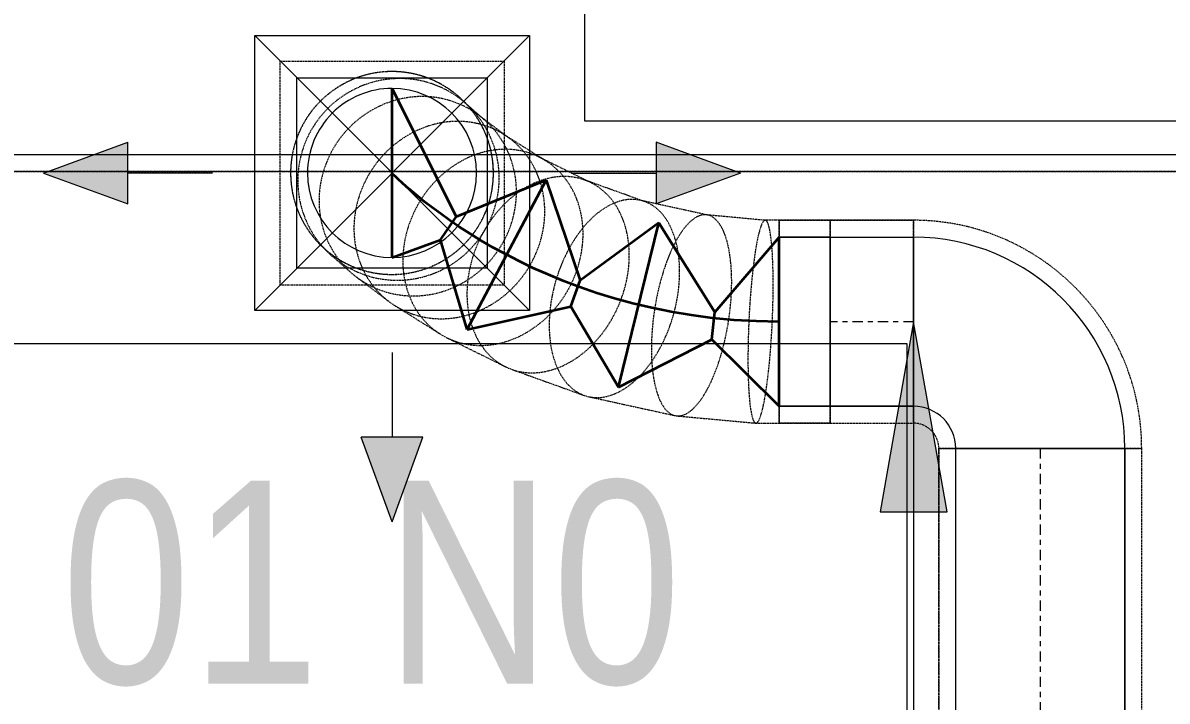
# Model space of a CAD drawing. Header units: inches. Extents: x -83664 to 20107, y -47222 to 19398.
# Drawn here: x -14384 to -13030, y -20916 to -20114 of the extents above; entities that cross this region are included whole.
import ezdxf

# ---------------------------------------------------------------- set-up
doc = ezdxf.new("R2010")
doc.units = ezdxf.units.IN
doc.header["$MEASUREMENT"] = 0
doc.linetypes.add('Center', pattern=[29.999999, 12, -6, 6, -6])
doc.linetypes.add('Hidden 0_50', pattern=[1.0584, 0.5292, -0.5292])
for name, color, linetype, lineweight in [('A-DETL-GENF', 7, 'Continuous', 9), ('G-ANNO-TEXT', 7, 'Continuous', 9), ('M-HVAC-CDFF', 7, 'Continuous', 9), ('M-HVAC-DUCT-CNTR', 7, 'Center', 9), ('M-HVAC-DUCT-IDEN', 7, 'Continuous', 18)]:
    doc.layers.add(name, color=color, linetype=linetype, lineweight=lineweight)
doc.layers.add('M-HVAC-DUCT', color=7, linetype='Continuous', lineweight=9, true_color=0xffe97f)
doc.layers.add('M-HVAC-DUCT-PATT', color=7, linetype='Continuous', lineweight=35, true_color=0x007f00)
doc.styles.add('Arial Narrow_21', font='ARIALN.TTF', dxfattribs={"height": 240})

# ---------------------------------------------------------------- blocks, each defined once
blk = doc.blocks.new('GCE-AT-Supply Air Rectangular Diffuser - 225x225-V55-FIRST FLOOR AC CONDITIONING LAYOUT - PART A')
at = {"layer": 'A-DETL-GENF', "true_color": 0xff7f00}
for points in [[(36.4, 312.5), (0, 412.5), (-36.4, 312.5)], [(-312.5, 36.4), (-412.5, 0), (-312.5, -36.4)], [(412.5, 0), (312.5, 36.4), (312.5, -36.4), (338.5, -26.9)], [(36.4, -312.5), (-36.4, -312.5), (0, -412.5)]]:
    blk.add_hatch(color=30, dxfattribs=at).paths.add_polyline_path(points)
at = {"layer": 'A-DETL-GENF', "color": 30, "true_color": 0xff7f00}
for p, q in [((0, 412.5), (-36.4, 312.5)), ((0, 412.5), (36.4, 312.5)), ((-36.4, 312.5), (36.4, 312.5)), ((0, 212.5), (0, 312.5)), ((-162.5, -162.5), (162.5, 162.5)), ((-162.5, 162.5), (162.5, -162.5)), ((-162.5, -162.5), (-162.5, 162.5)), ((-162.5, 162.5), (162.5, 162.5)), ((162.5, 162.5), (162.5, -162.5)), ((-412.5, 0), (-312.5, 36.4)), ((-312.5, -36.4), (-312.5, 36.4)), ((312.5, 36.4), (312.5, -36.4)), ((412.5, 0), (312.5, 36.4)), ((212.5, 0), (312.5, 0)), ((-412.5, 0), (-312.5, -36.4)), ((-212.5, 0), (-312.5, 0)), ((412.5, 0), (312.5, -36.4)), ((162.5, -162.5), (-162.5, -162.5)), ((0, -212.5), (0, -312.5)), ((36.4, -312.5), (-36.4, -312.5)), ((0, -412.5), (-36.4, -312.5)), ((0, -412.5), (36.4, -312.5))]:
    blk.add_line(p, q, dxfattribs=at)
blk = doc.blocks.new('M_Rectangular Elbow - Radius - 0_75 W-V33-FIRST FLOOR AC CONDITIONING LAYOUT - PART A')
at = {"layer": 'M-HVAC-DUCT', "color": 30, "true_color": 0xff7f00}
for p, q in [((-100, 150), (100, 150)), ((100, 150), (-100, 150)), ((-150, 100), (-150, -100)), ((-150, -100), (-150, 100))]:
    blk.add_line(p, q, dxfattribs=at)
for radius in [50, 50, 250, 250]:
    blk.add_arc((-150, 150), radius, 270, 0, dxfattribs=at)
blk = doc.blocks.new('M_Rectangular to Round Transition - Angle - 45 Degree-7600566-FIRST FLOOR AC CONDITIONING LAYOUT - PART A')
at = {"layer": 'M-HVAC-DUCT', "color": 30, "true_color": 0xff7f00}
for p, q in [((0, 100), (60.4, 100)), ((60.4, 100), (0, 100)), ((0, 100), (0, -100)), ((0, -100), (0, 100)), ((60.4, 0), (60.4, 100)), ((60.4, 0), (60.4, 100)), ((60.4, -100), (60.4, 0)), ((60.4, -100), (60.4, 0)), ((0, -100), (60.4, -100)), ((60.4, -100), (0, -100))]:
    blk.add_line(p, q, dxfattribs=at)
blk = doc.blocks.new('M_Rectangular to Round Transition - Angle - 45 Degree-7598641-FIRST FLOOR AC CONDITIONING LAYOUT - PART A')
at = {"layer": 'M-HVAC-DUCT', "color": 30, "true_color": 0xff7f00}
for p, q in [((98623.4, 55249.6), (98623.4, 55474.6)), ((98623.4, 55474.6), (98848.4, 55474.6)), ((98848.4, 55474.6), (98848.4, 55249.6)), ((98848.4, 55249.6), (98623.4, 55249.6))]:
    blk.add_line(p, q, dxfattribs=at)
for start, end in [(90, 180), (0, 90), (180, 270), (270, 0)]:
    blk.add_arc((98735.9, 55362.1), 100, start, end, dxfattribs=at)
blk = doc.blocks.new('TEMW-SMBZ-HO-BM-HVAC-00002_rvt-1-FIRST FLOOR AC CONDITIONING LAYOUT - PART A')
at = {"layer": 'M-HVAC-DUCT', "color": 30, "linetype": 'Hidden 0_50', "true_color": 0xff7f00}
for p, q in [((137376.9, 77948.5), (137376.9, 78213.5)), ((137376.9, 78213.5), (137641.9, 78213.5)), ((137641.9, 78213.5), (137641.9, 77948.5)), ((137601.1, 78159.1), (137593.4, 78166.6)), ((137618.6, 78144.1), (137596.1, 78163.7)), ((137648.8, 78121.7), (137612.4, 78149.1)), ((137691.1, 78095.6), (137641.7, 78126.6)), ((137744.7, 78069.6), (137683.5, 78099.8)), ((136649.7, 78082.7), (156096, 78082.7)), ((156096, 78082.7), (136649.7, 78082.7)), ((137808.4, 78047.2), (137737.4, 78072.7)), ((137883.2, 78031.2), (137803, 78048.7)), ((137951.1, 78025), (137881.2, 78031.5)), ((137967.3, 78025.1), (137950.9, 78025.1)), ((137967.3, 77785.1), (137967.3, 78025.1)), ((137967.3, 77785.1), (137967.3, 78025.1)), ((138027.7, 78025.1), (137967.3, 78025.1)), ((137967.3, 78025.1), (138027.7, 78025.1)), ((137967.3, 78025.1), (137967.3, 77905.1)), ((137967.3, 78025.1), (137967.3, 77905.1)), ((138027.7, 78025.1), (138027.7, 77785.1)), ((138027.7, 77785.1), (138027.7, 78025.1)), ((138126.4, 78025.1), (138027.7, 78025.1)), ((138027.7, 78025.1), (138126.4, 78025.1)), ((138027.7, 78025.1), (138027.7, 77785.1)), ((138027.7, 77785.1), (138027.7, 78025.1)), ((138126.4, 78025.1), (138126.4, 77785.1)), ((138126.4, 77785.1), (138126.4, 78025.1)), ((138126.4, 78025.1), (138126.4, 77785.1)), ((138126.4, 77785.1), (138126.4, 78025.1)), ((137425.3, 77995.4), (137433, 77987.8)), ((137438, 77983.2), (137461.1, 77963)), ((137467.3, 77957.9), (137505.7, 77929)), ((137641.9, 77948.5), (137376.9, 77948.5)), ((137512.8, 77924.1), (137566.5, 77890.5)), ((137967.3, 77905.1), (137967.3, 77785.1)), ((137967.3, 77905.1), (137967.3, 77785.1)), ((137574.1, 77886.2), (137643.5, 77851.9)), ((137650.7, 77848.8), (137736.7, 77817.9)), ((137742.1, 77816.4), (137844.4, 77794)), ((137846.4, 77793.7), (137939.8, 77785.1)), ((137940, 77785.1), (137967.3, 77785.1)), ((138027.7, 77785.1), (137967.3, 77785.1)), ((137967.3, 77785.1), (138027.7, 77785.1)), ((138027.7, 77785.1), (138126.4, 77785.1)), ((138027.7, 77785.1), (138126.4, 77785.1)), ((138156.4, 77755.1), (138396.4, 77755.1)), ((138396.4, 77755.1), (138156.4, 77755.1)), ((138156.4, 77755.1), (138156.4, 75993.5)), ((138156.4, 75993.5), (138156.4, 77755.1)), ((138156.4, 77755.1), (138396.4, 77755.1)), ((138396.4, 77755.1), (138156.4, 77755.1)), ((138396.4, 75993.5), (138396.4, 77755.1)), ((138396.4, 75993.5), (138396.4, 77755.1))]:
    blk.add_line(p, q, dxfattribs=at)
at = {"layer": 'M-HVAC-DUCT', "color": 30, "true_color": 0xff7f00}
for p, q in [((156096, 78102.7), (136649.7, 78102.7)), ((156096, 78102.7), (136649.7, 78102.7)), ((138027.7, 77805.1), (138027.7, 78005.1)), ((138027.7, 78005.1), (138027.7, 77805.1)), ((138027.7, 78005.1), (138126.4, 78005.1)), ((138027.7, 78005.1), (138126.4, 78005.1)), ((138126.4, 77805.1), (138126.4, 78005.1)), ((138126.4, 78005.1), (138126.4, 77805.1)), ((138126.4, 77805.1), (138027.7, 77805.1)), ((138027.7, 77805.1), (138126.4, 77805.1)), ((138376.4, 77755.1), (138176.4, 77755.1)), ((138176.4, 77755.1), (138376.4, 77755.1)), ((138176.4, 75993.5), (138176.4, 77755.1)), ((138176.4, 75993.5), (138176.4, 77755.1)), ((138376.4, 77755.1), (138376.4, 75993.5)), ((138376.4, 75993.5), (138376.4, 77755.1))]:
    blk.add_line(p, q, dxfattribs=at)
at = {"layer": 'M-HVAC-DUCT', "color": 30, "linetype": 'Hidden 0_50', "true_color": 0xff7f00}
for centre, radius, start, end in [((137509.4, 78081), 120, 74.8319, 254.8319), ((137509.4, 78081), 120, 90, 180), ((137509.4, 78081), 120, 0, 90), ((137509.4, 78081), 120, 254.8319, 74.8319), ((137509.4, 78081), 120, 180, 270), ((137509.4, 78081), 120, 270, 0), ((138126.4, 77755.1), 270, 0, 90), ((138126.4, 77755.1), 270, 0, 90), ((138126.4, 77755.1), 30, 0, 90), ((138126.4, 77755.1), 30, 0, 90)]:
    blk.add_arc(centre, radius, start, end, dxfattribs=at)
for points in [[(137540.7, 78196.9), (137530.6, 78199.6), (137509.7, 78202.4), (137478.3, 78198.4), (137449, 78186.3), (137423.8, 78167.1), (137404.4, 78142), (137392.2, 78112.8), (137388, 78081.4), (137392, 78050), (137404.1, 78020.7), (137423.3, 77995.5), (137448.4, 77976.1), (137467.8, 77968), (137478, 77965.2)], [(137548.9, 78188.8), (137538.9, 78191.5), (137518.1, 78194.1), (137486.9, 78189.9), (137457.7, 78177.7), (137432.6, 78158.5), (137413.2, 78133.4), (137400.9, 78104.3), (137396.5, 78073), (137400.3, 78041.8), (137412.1, 78012.7), (137431, 77987.8), (137455.8, 77968.7), (137475.2, 77960.8), (137485.2, 77958.1)], [(137478, 77965.2), (137488.1, 77962.5), (137509, 77959.7), (137540.4, 77963.7), (137569.7, 77975.7), (137594.9, 77995), (137614.3, 78020), (137626.5, 78049.3), (137630.7, 78080.7), (137626.7, 78112.1), (137614.6, 78141.4), (137595.4, 78166.6), (137570.3, 78186), (137550.9, 78194.1), (137540.7, 78196.9)], [(137485.2, 77958.1), (137495.2, 77955.5), (137516, 77952.8), (137547.2, 77957), (137576.4, 77969.2), (137601.5, 77988.5), (137620.9, 78013.5), (137633.2, 78042.7), (137637.6, 78073.9), (137633.8, 78105.1), (137622, 78134.2), (137603.1, 78159.1), (137578.3, 78178.2), (137558.9, 78186.2), (137548.9, 78188.8)], [(137572.7, 78168.1), (137562.9, 78170.5), (137542.6, 78172.8), (137511.9, 78168), (137483.1, 78155.5), (137458.2, 78136), (137438.9, 78110.9), (137426.5, 78081.9), (137421.7, 78050.9), (137425, 78020.2), (137436.2, 77991.7), (137454.4, 77967.4), (137478.4, 77949), (137497.2, 77941.5), (137507, 77939)], [(137507, 77939), (137516.8, 77936.6), (137537.1, 77934.3), (137567.8, 77939), (137596.5, 77951.6), (137621.4, 77971.1), (137640.8, 77996.2), (137653.2, 78025.2), (137658, 78056.1), (137654.6, 78086.9), (137643.5, 78115.4), (137625.3, 78139.7), (137601.3, 78158.1), (137582.4, 78165.6), (137572.7, 78168.1)], [(137610.7, 78139.4), (137601.3, 78141.6), (137581.7, 78143.3), (137552, 78137.8), (137524.1, 78124.7), (137499.7, 78104.8), (137480.7, 78079.5), (137468.2, 78050.5), (137463.1, 78019.7), (137465.9, 77989.4), (137476.2, 77961.5), (137493.4, 77938), (137516.3, 77920.4), (137534.4, 77913.5), (137543.8, 77911.3)], [(137543.8, 77911.3), (137553.2, 77909.1), (137572.8, 77907.4), (137602.5, 77912.9), (137630.4, 77926), (137654.8, 77945.9), (137673.8, 77971.3), (137686.3, 78000.2), (137691.4, 78031), (137688.6, 78061.3), (137678.3, 78089.2), (137661.1, 78112.7), (137638.2, 78130.3), (137620.1, 78137.2), (137610.7, 78139.4)], [(137662.1, 78107.2), (137653.2, 78109), (137634.8, 78110), (137606.7, 78103.5), (137580.1, 78089.5), (137556.9, 78069), (137538.5, 78043.2), (137526.3, 78014), (137521.1, 77983.4), (137523.2, 77953.5), (137532.5, 77926.2), (137548.4, 77903.5), (137569.8, 77886.9), (137586.7, 77880.7), (137595.5, 77878.9)], [(137595.5, 77878.9), (137604.4, 77877.1), (137622.8, 77876.1), (137650.9, 77882.5), (137677.5, 77896.6), (137700.8, 77917.1), (137719.1, 77942.9), (137731.3, 77972.1), (137736.5, 78002.7), (137734.4, 78032.6), (137725.1, 78059.8), (137709.2, 78082.5), (137687.9, 78099.1), (137670.9, 78105.4), (137662.1, 78107.2)], [(137725.5, 78075.8), (137717.6, 78077.2), (137701, 78077.2), (137675.7, 78069.4), (137651.6, 78054.1), (137630.5, 78032.5), (137613.6, 78006), (137602.3, 77976.4), (137597.2, 77945.8), (137598.7, 77916.1), (137606.7, 77889.5), (137620.6, 77867.8), (137639.6, 77852.4), (137654.7, 77847), (137662.6, 77845.7)], [(137662.6, 77845.7), (137670.6, 77844.3), (137687.1, 77844.3), (137712.4, 77852.1), (137736.5, 77867.3), (137757.7, 77888.9), (137774.5, 77915.4), (137785.9, 77945), (137791, 77975.7), (137789.5, 78005.3), (137781.5, 78031.9), (137767.5, 78053.7), (137748.5, 78069.1), (137733.5, 78074.4), (137725.5, 78075.8)], [(137799, 78049.4), (137792.6, 78050.2), (137779.4, 78049.1), (137759, 78039.5), (137739.6, 78022.5), (137722.4, 77999.5), (137708.6, 77971.9), (137699.2, 77941.6), (137694.8, 77910.7), (137695.6, 77881.3), (137701.8, 77855.4), (137712.7, 77834.7), (137727.8, 77820.7), (137739.8, 77816.5), (137746.1, 77815.7)], [(137746.1, 77815.7), (137752.5, 77814.9), (137765.7, 77816), (137786.1, 77825.6), (137805.5, 77842.5), (137822.7, 77865.6), (137836.5, 77893.2), (137845.9, 77923.5), (137850.3, 77954.4), (137849.4, 77983.8), (137843.3, 78009.7), (137832.4, 78030.4), (137817.3, 78044.4), (137805.3, 78048.6), (137799, 78049.4)], [(137880.7, 78031.6), (137876.8, 78031.8), (137868.7, 78029.6), (137856.2, 78018.2), (137844.1, 77999.7), (137833.5, 77975.2), (137824.8, 77946.5), (137818.9, 77915.5), (137816, 77884.2), (137816.3, 77854.9), (137819.9, 77829.6), (137826.5, 77809.9), (137835.6, 77797.1), (137842.9, 77793.9), (137846.8, 77793.7)], [(137846.8, 77793.7), (137850.8, 77793.4), (137858.8, 77795.7), (137871.4, 77807), (137883.4, 77825.5), (137894.1, 77850), (137902.7, 77878.7), (137908.7, 77909.8), (137911.6, 77941), (137911.2, 77970.3), (137907.6, 77995.7), (137901.1, 78015.4), (137891.9, 78028.1), (137884.6, 78031.3), (137880.7, 78031.6)], [(137950.9, 78025.1), (137949.7, 78025.1), (137947.2, 78022.3), (137943.2, 78010.2), (137939.4, 77990.9), (137936.1, 77965.7), (137933.3, 77936.5), (137931.4, 77905.1), (137930.5, 77873.6), (137930.5, 77844.4), (137931.6, 77819.2), (137933.6, 77799.9), (137936.5, 77787.8), (137938.8, 77785.1), (137940, 77785.1)], [(137940, 77785.1), (137941.2, 77785.1), (137943.7, 77787.8), (137947.7, 77799.9), (137951.5, 77819.2), (137954.9, 77844.4), (137957.6, 77873.6), (137959.5, 77905.1), (137960.5, 77936.5), (137960.4, 77965.7), (137959.3, 77990.9), (137957.3, 78010.2), (137954.4, 78022.3), (137952.2, 78025.1), (137950.9, 78025.1)]]:
    blk.add_open_spline(points, degree=3, dxfattribs=at)
at = {"layer": 'M-HVAC-DUCT-CNTR', "color": 30, "true_color": 0xff7f00}
for p, q in [((138126.4, 77905.1), (138027.7, 77905.1)), ((138276.4, 77755.1), (138276.4, 75993.5))]:
    blk.add_line(p, q, dxfattribs=at)
at = {"layer": 'M-HVAC-DUCT-CNTR', "color": 30, "linetype": 'Continuous', "lineweight": 35, "true_color": 0xff7f00}
blk.add_open_spline([(137967.3, 77905.1), (137675.3, 77905.1), (137509.4, 78081), (137509.4, 78081)], degree=3, dxfattribs=at)
at = {"layer": 'M-HVAC-DUCT-PATT', "color": 30, "true_color": 0xff7f00}
for p, q in [((137509.4, 77981), (137509.4, 78181)), ((137509.4, 78181), (137585.2, 78029)), ((137691.9, 78072.5), (137585.2, 78029)), ((137598.5, 77895.7), (137691.9, 78072.5)), ((137598.5, 77895.7), (137691.9, 78072.5)), ((137691.9, 78072.5), (137732.2, 77953.7)), ((137566.9, 78002.1), (137585.2, 78029)), ((137825, 78022), (137732.2, 77953.7)), ((137777.5, 77827.7), (137825, 78022)), ((137777.5, 77827.7), (137825, 78022)), ((137825, 78022), (137891.2, 77916.5)), ((137509.4, 77981), (137566.9, 78002.1)), ((137598.5, 77895.7), (137566.9, 78002.1)), ((137967.3, 78005.1), (137891.2, 77916.5)), ((137967.3, 77805.1), (137967.3, 78005.1)), ((137967.3, 77805.1), (137967.3, 78005.1)), ((137721.1, 77923.1), (137732.2, 77953.7)), ((137598.5, 77895.7), (137721.1, 77923.1)), ((137777.5, 77827.7), (137721.1, 77923.1)), ((137887.7, 77884.1), (137891.2, 77916.5)), ((137777.5, 77827.7), (137887.7, 77884.1)), ((137967.3, 77805.1), (137887.7, 77884.1))]:
    blk.add_line(p, q, dxfattribs=at)
at = {"layer": 'M-HVAC-CDFF', "color": 6, "linetype": 'Hidden 0_50', "lineweight": 9, "true_color": 0xff00ff}
blk.add_blockref('GCE-AT-Supply Air Rectangular Diffuser - 225x225-V55-FIRST FLOOR AC CONDITIONING LAYOUT - PART A', (137509.4, 78081), dxfattribs=at)
at = {"layer": 'M-HVAC-DUCT', "color": 6, "linetype": 'Hidden 0_50', "lineweight": 9, "true_color": 0xff00ff}
for name, p, rotation in [('M_Rectangular to Round Transition - Angle - 45 Degree-7598641-FIRST FLOOR AC CONDITIONING LAYOUT - PART A', (236245.3, 133443.2), 180), ('M_Rectangular to Round Transition - Angle - 45 Degree-7600566-FIRST FLOOR AC CONDITIONING LAYOUT - PART A', (138027.7, 77905.1), 180), ('M_Rectangular Elbow - Radius - 0_75 W-V33-FIRST FLOOR AC CONDITIONING LAYOUT - PART A', (138276.4, 77905.1), 90)]:
    blk.add_blockref(name, p, dxfattribs=dict(at, rotation=rotation))
blk = doc.blocks.new('TEMW-SMBZ-HO-BM-HVAC-00002_rvt-2-FIRST FLOOR AC CONDITIONING LAYOUT - PART A')
at = {"layer": 'M-HVAC-DUCT', "color": 30, "linetype": 'Hidden 0_50', "true_color": 0xff7f00}
for p, q in [((137376.9, 77948.5), (137376.9, 78213.5)), ((137376.9, 78213.5), (137641.9, 78213.5)), ((137641.9, 78213.5), (137641.9, 77948.5)), ((137601.1, 78159.1), (137593.4, 78166.6)), ((137618.6, 78144.1), (137596.1, 78163.7)), ((137648.8, 78121.7), (137612.4, 78149.1)), ((137691.1, 78095.6), (137641.7, 78126.6)), ((137744.7, 78069.6), (137683.5, 78099.8)), ((136649.7, 78082.7), (156096, 78082.7)), ((156096, 78082.7), (136649.7, 78082.7)), ((137808.4, 78047.2), (137737.4, 78072.7)), ((137883.2, 78031.2), (137803, 78048.7)), ((137951.1, 78025), (137881.2, 78031.5)), ((137967.3, 78025.1), (137950.9, 78025.1)), ((137967.3, 77785.1), (137967.3, 78025.1)), ((137967.3, 77785.1), (137967.3, 78025.1)), ((138027.7, 78025.1), (137967.3, 78025.1)), ((137967.3, 78025.1), (138027.7, 78025.1)), ((137967.3, 78025.1), (137967.3, 77905.1)), ((137967.3, 78025.1), (137967.3, 77905.1)), ((138027.7, 78025.1), (138027.7, 77785.1)), ((138027.7, 77785.1), (138027.7, 78025.1)), ((138126.4, 78025.1), (138027.7, 78025.1)), ((138027.7, 78025.1), (138126.4, 78025.1)), ((138027.7, 78025.1), (138027.7, 77785.1)), ((138027.7, 77785.1), (138027.7, 78025.1)), ((138126.4, 78025.1), (138126.4, 77785.1)), ((138126.4, 77785.1), (138126.4, 78025.1)), ((138126.4, 78025.1), (138126.4, 77785.1)), ((138126.4, 77785.1), (138126.4, 78025.1)), ((137425.3, 77995.4), (137433, 77987.8)), ((137438, 77983.2), (137461.1, 77963)), ((137467.3, 77957.9), (137505.7, 77929)), ((137641.9, 77948.5), (137376.9, 77948.5)), ((137512.8, 77924.1), (137566.5, 77890.5)), ((137967.3, 77905.1), (137967.3, 77785.1)), ((137967.3, 77905.1), (137967.3, 77785.1)), ((137574.1, 77886.2), (137643.5, 77851.9)), ((137650.7, 77848.8), (137736.7, 77817.9)), ((137742.1, 77816.4), (137844.4, 77794)), ((137846.4, 77793.7), (137939.8, 77785.1)), ((137940, 77785.1), (137967.3, 77785.1)), ((138027.7, 77785.1), (137967.3, 77785.1)), ((137967.3, 77785.1), (138027.7, 77785.1)), ((138027.7, 77785.1), (138126.4, 77785.1)), ((138027.7, 77785.1), (138126.4, 77785.1)), ((138156.4, 77755.1), (138396.4, 77755.1)), ((138396.4, 77755.1), (138156.4, 77755.1)), ((138156.4, 77755.1), (138156.4, 75993.5)), ((138156.4, 75993.5), (138156.4, 77755.1)), ((138156.4, 77755.1), (138396.4, 77755.1)), ((138396.4, 77755.1), (138156.4, 77755.1)), ((138396.4, 75993.5), (138396.4, 77755.1)), ((138396.4, 75993.5), (138396.4, 77755.1))]:
    blk.add_line(p, q, dxfattribs=at)
at = {"layer": 'M-HVAC-DUCT', "color": 30, "true_color": 0xff7f00}
for p, q in [((156096, 78102.7), (136649.7, 78102.7)), ((156096, 78102.7), (136649.7, 78102.7)), ((138027.7, 77805.1), (138027.7, 78005.1)), ((138027.7, 78005.1), (138027.7, 77805.1)), ((138027.7, 78005.1), (138126.4, 78005.1)), ((138027.7, 78005.1), (138126.4, 78005.1)), ((138126.4, 77805.1), (138126.4, 78005.1)), ((138126.4, 78005.1), (138126.4, 77805.1)), ((138126.4, 77805.1), (138027.7, 77805.1)), ((138027.7, 77805.1), (138126.4, 77805.1)), ((138376.4, 77755.1), (138176.4, 77755.1)), ((138176.4, 77755.1), (138376.4, 77755.1)), ((138176.4, 75993.5), (138176.4, 77755.1)), ((138176.4, 75993.5), (138176.4, 77755.1)), ((138376.4, 77755.1), (138376.4, 75993.5)), ((138376.4, 75993.5), (138376.4, 77755.1))]:
    blk.add_line(p, q, dxfattribs=at)
at = {"layer": 'M-HVAC-DUCT', "color": 30, "linetype": 'Hidden 0_50', "true_color": 0xff7f00}
for centre, radius, start, end in [((137509.4, 78081), 120, 74.8319, 254.8319), ((137509.4, 78081), 120, 90, 180), ((137509.4, 78081), 120, 0, 90), ((137509.4, 78081), 120, 254.8319, 74.8319), ((137509.4, 78081), 120, 180, 270), ((137509.4, 78081), 120, 270, 0), ((138126.4, 77755.1), 270, 0, 90), ((138126.4, 77755.1), 270, 0, 90), ((138126.4, 77755.1), 30, 0, 90), ((138126.4, 77755.1), 30, 0, 90)]:
    blk.add_arc(centre, radius, start, end, dxfattribs=at)
for points in [[(137540.7, 78196.9), (137530.6, 78199.6), (137509.7, 78202.4), (137478.3, 78198.4), (137449, 78186.3), (137423.8, 78167.1), (137404.4, 78142), (137392.2, 78112.8), (137388, 78081.4), (137392, 78050), (137404.1, 78020.7), (137423.3, 77995.5), (137448.4, 77976.1), (137467.8, 77968), (137478, 77965.2)], [(137548.9, 78188.8), (137538.9, 78191.5), (137518.1, 78194.1), (137486.9, 78189.9), (137457.7, 78177.7), (137432.6, 78158.5), (137413.2, 78133.4), (137400.9, 78104.3), (137396.5, 78073), (137400.3, 78041.8), (137412.1, 78012.7), (137431, 77987.8), (137455.8, 77968.7), (137475.2, 77960.8), (137485.2, 77958.1)], [(137478, 77965.2), (137488.1, 77962.5), (137509, 77959.7), (137540.4, 77963.7), (137569.7, 77975.7), (137594.9, 77995), (137614.3, 78020), (137626.5, 78049.3), (137630.7, 78080.7), (137626.7, 78112.1), (137614.6, 78141.4), (137595.4, 78166.6), (137570.3, 78186), (137550.9, 78194.1), (137540.7, 78196.9)], [(137485.2, 77958.1), (137495.2, 77955.5), (137516, 77952.8), (137547.2, 77957), (137576.4, 77969.2), (137601.5, 77988.5), (137620.9, 78013.5), (137633.2, 78042.7), (137637.6, 78073.9), (137633.8, 78105.1), (137622, 78134.2), (137603.1, 78159.1), (137578.3, 78178.2), (137558.9, 78186.2), (137548.9, 78188.8)], [(137572.7, 78168.1), (137562.9, 78170.5), (137542.6, 78172.8), (137511.9, 78168), (137483.1, 78155.5), (137458.2, 78136), (137438.9, 78110.9), (137426.5, 78081.9), (137421.7, 78050.9), (137425, 78020.2), (137436.2, 77991.7), (137454.4, 77967.4), (137478.4, 77949), (137497.2, 77941.5), (137507, 77939)], [(137507, 77939), (137516.8, 77936.6), (137537.1, 77934.3), (137567.8, 77939), (137596.5, 77951.6), (137621.4, 77971.1), (137640.8, 77996.2), (137653.2, 78025.2), (137658, 78056.1), (137654.6, 78086.9), (137643.5, 78115.4), (137625.3, 78139.7), (137601.3, 78158.1), (137582.4, 78165.6), (137572.7, 78168.1)], [(137610.7, 78139.4), (137601.3, 78141.6), (137581.7, 78143.3), (137552, 78137.8), (137524.1, 78124.7), (137499.7, 78104.8), (137480.7, 78079.5), (137468.2, 78050.5), (137463.1, 78019.7), (137465.9, 77989.4), (137476.2, 77961.5), (137493.4, 77938), (137516.3, 77920.4), (137534.4, 77913.5), (137543.8, 77911.3)], [(137543.8, 77911.3), (137553.2, 77909.1), (137572.8, 77907.4), (137602.5, 77912.9), (137630.4, 77926), (137654.8, 77945.9), (137673.8, 77971.3), (137686.3, 78000.2), (137691.4, 78031), (137688.6, 78061.3), (137678.3, 78089.2), (137661.1, 78112.7), (137638.2, 78130.3), (137620.1, 78137.2), (137610.7, 78139.4)], [(137662.1, 78107.2), (137653.2, 78109), (137634.8, 78110), (137606.7, 78103.5), (137580.1, 78089.5), (137556.9, 78069), (137538.5, 78043.2), (137526.3, 78014), (137521.1, 77983.4), (137523.2, 77953.5), (137532.5, 77926.2), (137548.4, 77903.5), (137569.8, 77886.9), (137586.7, 77880.7), (137595.5, 77878.9)], [(137595.5, 77878.9), (137604.4, 77877.1), (137622.8, 77876.1), (137650.9, 77882.5), (137677.5, 77896.6), (137700.8, 77917.1), (137719.1, 77942.9), (137731.3, 77972.1), (137736.5, 78002.7), (137734.4, 78032.6), (137725.1, 78059.8), (137709.2, 78082.5), (137687.9, 78099.1), (137670.9, 78105.4), (137662.1, 78107.2)], [(137725.5, 78075.8), (137717.6, 78077.2), (137701, 78077.2), (137675.7, 78069.4), (137651.6, 78054.1), (137630.5, 78032.5), (137613.6, 78006), (137602.3, 77976.4), (137597.2, 77945.8), (137598.7, 77916.1), (137606.7, 77889.5), (137620.6, 77867.8), (137639.6, 77852.4), (137654.7, 77847), (137662.6, 77845.7)], [(137662.6, 77845.7), (137670.6, 77844.3), (137687.1, 77844.3), (137712.4, 77852.1), (137736.5, 77867.3), (137757.7, 77888.9), (137774.5, 77915.4), (137785.9, 77945), (137791, 77975.7), (137789.5, 78005.3), (137781.5, 78031.9), (137767.5, 78053.7), (137748.5, 78069.1), (137733.5, 78074.4), (137725.5, 78075.8)], [(137799, 78049.4), (137792.6, 78050.2), (137779.4, 78049.1), (137759, 78039.5), (137739.6, 78022.5), (137722.4, 77999.5), (137708.6, 77971.9), (137699.2, 77941.6), (137694.8, 77910.7), (137695.6, 77881.3), (137701.8, 77855.4), (137712.7, 77834.7), (137727.8, 77820.7), (137739.8, 77816.5), (137746.1, 77815.7)], [(137746.1, 77815.7), (137752.5, 77814.9), (137765.7, 77816), (137786.1, 77825.6), (137805.5, 77842.5), (137822.7, 77865.6), (137836.5, 77893.2), (137845.9, 77923.5), (137850.3, 77954.4), (137849.4, 77983.8), (137843.3, 78009.7), (137832.4, 78030.4), (137817.3, 78044.4), (137805.3, 78048.6), (137799, 78049.4)], [(137880.7, 78031.6), (137876.8, 78031.8), (137868.7, 78029.6), (137856.2, 78018.2), (137844.1, 77999.7), (137833.5, 77975.2), (137824.8, 77946.5), (137818.9, 77915.5), (137816, 77884.2), (137816.3, 77854.9), (137819.9, 77829.6), (137826.5, 77809.9), (137835.6, 77797.1), (137842.9, 77793.9), (137846.8, 77793.7)], [(137846.8, 77793.7), (137850.8, 77793.4), (137858.8, 77795.7), (137871.4, 77807), (137883.4, 77825.5), (137894.1, 77850), (137902.7, 77878.7), (137908.7, 77909.8), (137911.6, 77941), (137911.2, 77970.3), (137907.6, 77995.7), (137901.1, 78015.4), (137891.9, 78028.1), (137884.6, 78031.3), (137880.7, 78031.6)], [(137950.9, 78025.1), (137949.7, 78025.1), (137947.2, 78022.3), (137943.2, 78010.2), (137939.4, 77990.9), (137936.1, 77965.7), (137933.3, 77936.5), (137931.4, 77905.1), (137930.5, 77873.6), (137930.5, 77844.4), (137931.6, 77819.2), (137933.6, 77799.9), (137936.5, 77787.8), (137938.8, 77785.1), (137940, 77785.1)], [(137940, 77785.1), (137941.2, 77785.1), (137943.7, 77787.8), (137947.7, 77799.9), (137951.5, 77819.2), (137954.9, 77844.4), (137957.6, 77873.6), (137959.5, 77905.1), (137960.5, 77936.5), (137960.4, 77965.7), (137959.3, 77990.9), (137957.3, 78010.2), (137954.4, 78022.3), (137952.2, 78025.1), (137950.9, 78025.1)]]:
    blk.add_open_spline(points, degree=3, dxfattribs=at)
at = {"layer": 'M-HVAC-DUCT-CNTR', "color": 30, "true_color": 0xff7f00}
for p, q in [((138126.4, 77905.1), (138027.7, 77905.1)), ((138276.4, 77755.1), (138276.4, 75993.5))]:
    blk.add_line(p, q, dxfattribs=at)
at = {"layer": 'M-HVAC-DUCT-CNTR', "color": 30, "linetype": 'Continuous', "lineweight": 35, "true_color": 0xff7f00}
blk.add_open_spline([(137967.3, 77905.1), (137675.3, 77905.1), (137509.4, 78081), (137509.4, 78081)], degree=3, dxfattribs=at)
at = {"layer": 'M-HVAC-DUCT-PATT', "color": 30, "true_color": 0xff7f00}
for p, q in [((137509.4, 77981), (137509.4, 78181)), ((137509.4, 78181), (137585.2, 78029)), ((137691.9, 78072.5), (137585.2, 78029)), ((137598.5, 77895.7), (137691.9, 78072.5)), ((137598.5, 77895.7), (137691.9, 78072.5)), ((137691.9, 78072.5), (137732.2, 77953.7)), ((137566.9, 78002.1), (137585.2, 78029)), ((137825, 78022), (137732.2, 77953.7)), ((137777.5, 77827.7), (137825, 78022)), ((137777.5, 77827.7), (137825, 78022)), ((137825, 78022), (137891.2, 77916.5)), ((137509.4, 77981), (137566.9, 78002.1)), ((137598.5, 77895.7), (137566.9, 78002.1)), ((137967.3, 78005.1), (137891.2, 77916.5)), ((137967.3, 77805.1), (137967.3, 78005.1)), ((137967.3, 77805.1), (137967.3, 78005.1)), ((137721.1, 77923.1), (137732.2, 77953.7)), ((137598.5, 77895.7), (137721.1, 77923.1)), ((137777.5, 77827.7), (137721.1, 77923.1)), ((137887.7, 77884.1), (137891.2, 77916.5)), ((137777.5, 77827.7), (137887.7, 77884.1)), ((137967.3, 77805.1), (137887.7, 77884.1))]:
    blk.add_line(p, q, dxfattribs=at)
at = {"layer": 'M-HVAC-CDFF', "color": 6, "linetype": 'Hidden 0_50', "lineweight": 9, "true_color": 0xff00ff}
blk.add_blockref('GCE-AT-Supply Air Rectangular Diffuser - 225x225-V55-FIRST FLOOR AC CONDITIONING LAYOUT - PART A', (137509.4, 78081), dxfattribs=at)
at = {"layer": 'M-HVAC-DUCT', "color": 6, "linetype": 'Hidden 0_50', "lineweight": 9, "true_color": 0xff00ff}
for name, p, rotation in [('M_Rectangular to Round Transition - Angle - 45 Degree-7598641-FIRST FLOOR AC CONDITIONING LAYOUT - PART A', (236245.3, 133443.2), 180), ('M_Rectangular to Round Transition - Angle - 45 Degree-7600566-FIRST FLOOR AC CONDITIONING LAYOUT - PART A', (138027.7, 77905.1), 180), ('M_Rectangular Elbow - Radius - 0_75 W-V33-FIRST FLOOR AC CONDITIONING LAYOUT - PART A', (138276.4, 77905.1), 90)]:
    blk.add_blockref(name, p, dxfattribs=dict(at, rotation=rotation))

msp = doc.modelspace()

# ---------------------------------------------------------------- hatches: boundary and pattern name
at = {"layer": 'M-HVAC-DUCT-IDEN', "lineweight": 9}
msp.add_hatch(color=256, dxfattribs=at).paths.add_polyline_path([(-13330.3, -20467.2), (-13369.9, -20692.2), (-13290.6, -20692.2)])

# ---------------------------------------------------------------- linework, layer by layer
at = {"layer": 'G-ANNO-TEXT', "flags": 128}
for points in [[(-13719.3, -19246), (-11455.8, -19246), (-11455.8, -20230), (-13719.3, -20230)], [(-15621.2, -20492.8), (-13338.2, -20492.8), (-13338.2, -21476.8), (-15621.2, -21476.8)]]:
    msp.add_lwpolyline(points, close=True, dxfattribs=at)
at = {"layer": 'M-HVAC-DUCT-IDEN', "lineweight": 9}
for p, q in [((-13330.3, -20467.2), (-13369.9, -20692.2)), ((-13290.6, -20692.2), (-13330.3, -20467.2)), ((-13330.3, -20467.2), (-13330.3, -22450.5)), ((-13369.9, -20692.2), (-13290.6, -20692.2))]:
    msp.add_line(p, q, dxfattribs=at)

# ---------------------------------------------------------------- block references
at = {"lineweight": 5}
for name in ['TEMW-SMBZ-HO-BM-HVAC-00002_rvt-1-FIRST FLOOR AC CONDITIONING LAYOUT - PART A', 'TEMW-SMBZ-HO-BM-HVAC-00002_rvt-2-FIRST FLOOR AC CONDITIONING LAYOUT - PART A']:
    msp.add_blockref(name, (-151456.7, -98372.2), dxfattribs=at)

# ---------------------------------------------------------------- texts
at = {"layer": 'G-ANNO-TEXT', "insert": (-15546.2, -20655.3), "char_height": 240, "width": 2441.138, "attachment_point": 1, "style": 'Arial Narrow_21'}
msp.add_mtext('225x225  01 N0', dxfattribs=at)

doc.saveas('drawing.dxf')
